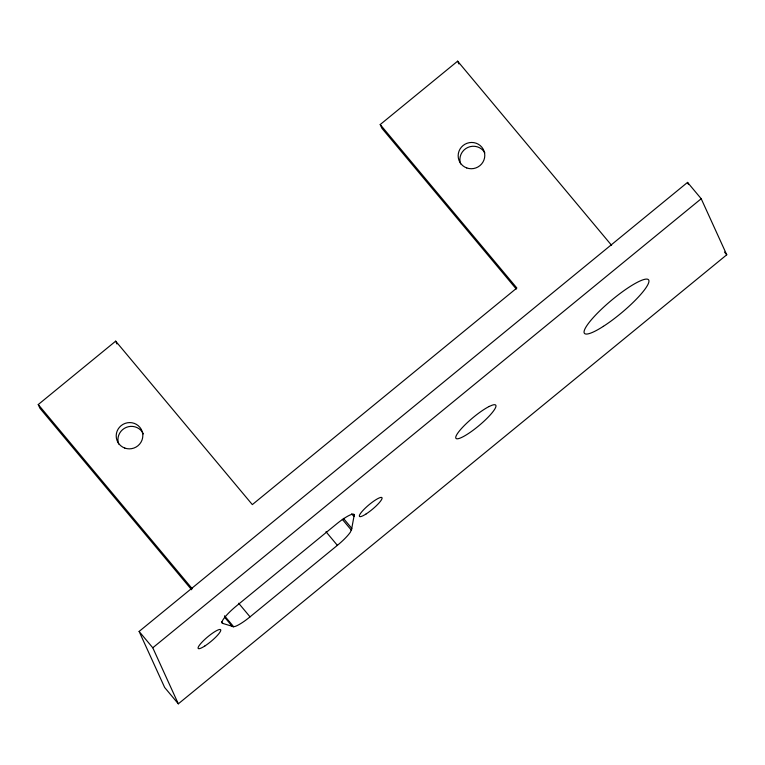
<?xml version="1.0" encoding="UTF-8"?>
<svg xmlns="http://www.w3.org/2000/svg" width="765" height="765" viewBox="0 0 765 765"><rect width="100%" height="100%" fill="white"/><g stroke="black" fill="none" stroke-linecap="round" stroke-linejoin="round"><path stroke-width="1.15" d="M221.487 621.677L223.007 623.494A20.875 4.016 -39.9 0 1 236.414 605.966L336.428 524.082A20.875 4.016 -39.9 0 1 354.281 514.663L353.937 516.538L351.661 513.812M354.281 514.663L351.431 530.241L342.318 519.339M191.633 589.739L39.962 408.309L38.25 404.551L115.678 341.152L252.326 504.613L516.853 288.013L380.215 124.552L457.633 61.162L611.598 245.336M139.115 631.441L687.544 182.395L701.209 198.737L726.75 254.793L178.321 703.838L164.647 687.467L139.115 631.441L152.78 647.792L178.321 703.838M152.78 647.792L701.209 198.737M224.594 617.192L232.187 626.277L233.182 626.803L235.209 626.401A20.875 4.016 -39.9 0 0 250.04 616.858L337.375 545.349A20.875 4.016 -39.9 0 0 350.475 532.019L351.776 528.357L343.428 518.374M223.007 623.494L233.631 626.717L224.528 615.815M724.474 252.058L726.75 254.793M516.279 289.036L381.926 128.319L380.215 124.552M325.986 531.732L337.375 545.349M238.651 603.241L250.04 616.858M38.25 404.551L192.216 588.725M687.544 182.395L688.519 184.547M457.633 61.162L458.924 63.983M115.678 341.152L116.959 343.973M460.626 163.892A13.359 13.091 -24.5 0 1 467.75 147.482A13.359 13.091 -24.5 0 1 484.828 152.818M118.661 444.006A13.359 13.091 -24.5 0 1 126.321 427.367A13.359 13.091 -24.5 0 1 143.39 433.937M489.198 406.454L488.481 406.837A25.886 4.982 -39.9 0 0 456.322 435.524A25.886 4.982 -39.9 0 0 479.732 424.996A25.886 4.982 -39.9 0 0 492.105 405.211L489.198 406.454M366.129 513.937A14.611 2.811 -39.9 0 0 382.022 497.766A14.611 2.811 -39.9 0 0 364.035 509.337A14.611 2.811 -39.9 0 0 366.129 513.937M204.829 646.004A14.611 2.811 -39.9 0 0 220.722 629.844A14.611 2.811 -39.9 0 0 202.735 641.414A14.611 2.811 -39.9 0 0 204.829 646.004M603.365 326.339A41.75 8.033 -39.9 0 0 648.768 280.162A41.75 8.033 -39.9 0 0 597.389 313.22A41.75 8.033 -39.9 0 0 603.365 326.339M466.736 167.946A13.359 13.091 -24.5 0 0 484.618 153.306A13.359 13.091 -24.5 0 0 463.064 145.541A13.359 13.091 -24.5 0 0 466.736 167.946M124.781 448.07A13.359 13.091 -24.5 0 0 142.663 433.43A13.359 13.091 -24.5 0 0 121.109 425.665A13.359 13.091 -24.5 0 0 124.781 448.07"/></g></svg>
